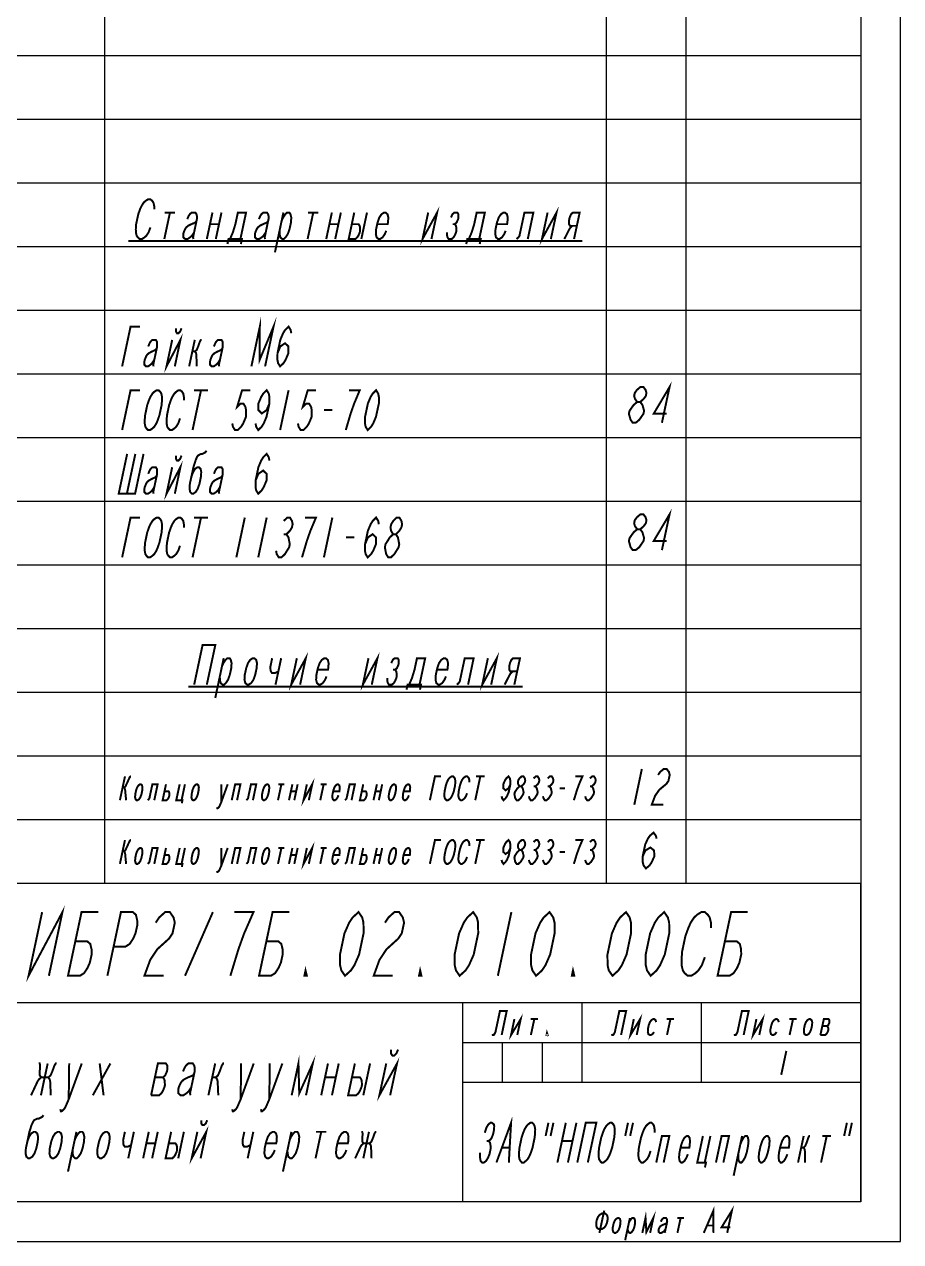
# Model space of a CAD drawing. Header units: millimetres. Extents: x 0 to 210, y 0 to 297.
# Drawn here: x 99.9 to 210, y 0 to 153 of the extents above; entities that cross this region are included whole.
import ezdxf

# ---------------------------------------------------------------- set-up
doc = ezdxf.new("R2010")
doc.units = ezdxf.units.MM
doc.header["$LTSCALE"] = 19.36
doc.layers.get('0').update_dxf_attribs({"linetype": 'CONTINUOUS'})

msp = doc.modelspace()

# ---------------------------------------------------------------- linework, layer by layer
at = {"color": 7, "linetype": 'CONTINUOUS'}
for p, q in [((210, 0), (210, 297)), ((110, 292), (110, 45)), ((173, 292), (173, 45)), ((183, 292), (183, 45)), ((205, 292), (205, 45)), ((205, 292), (205, 5)), ((110, 277), (110, 45)), ((173, 277), (173, 45)), ((183, 277), (183, 45)), ((205, 277), (205, 45)), ((205, 149), (20, 149)), ((205, 149), (20, 149)), ((205, 141), (20, 141)), ((110, 141), (20, 141)), ((205, 141), (128, 141)), ((205, 133), (20, 133)), ((205, 133), (20, 133)), ((205, 125), (20, 125)), ((205, 125), (20, 125)), ((205, 117), (20, 117)), ((205, 117), (20, 117)), ((205, 109), (20, 109)), ((205, 109), (20, 109)), ((205, 101), (20, 101)), ((205, 101), (20, 101)), ((205, 93), (20, 93)), ((205, 93), (20, 93)), ((205, 85), (20, 85)), ((205, 85), (20, 85)), ((205, 77), (20, 77)), ((205, 77), (20, 77)), ((205, 69), (20, 69)), ((205, 69), (20, 69)), ((205, 61), (20, 61)), ((205, 61), (20, 61)), ((205, 53), (20, 53)), ((205, 53), (20, 53)), ((205, 45), (20, 45)), ((205, 45), (20, 45)), ((205, 45), (20, 45)), ((205, 5), (205, 45)), ((205, 30), (20, 30)), ((155, 5), (155, 30)), ((170, 20), (170, 30)), ((185, 20), (185, 30)), ((205, 25), (155, 25)), ((160, 20), (160, 25)), ((165, 20), (165, 25)), ((205, 20), (155, 20)), ((205, 5), (20, 5)), ((0, 0), (210, 0))]:
    msp.add_line(p, q, dxfattribs=at)
at = {"color": 2, "linetype": 'CONTINUOUS', "const_width": 0.25}
for points in [[(116.23, 129.74), (116.23, 130.15), (116.13, 130.57), (115.99, 130.78), (115.75, 130.99), (115.47, 130.99), (115.14, 130.78), (114.91, 130.57), (114.64, 130.15), (114.45, 129.74), (114.23, 129.11), (113.96, 127.86), (113.92, 127.24), (113.93, 126.82), (114.03, 126.4), (114.17, 126.2), (114.41, 125.99), (114.69, 125.99), (115.01, 126.2), (115.24, 126.4), (115.52, 126.82), (115.75, 127.45)], [(150.65, 129.32), (149.94, 125.99), (151.77, 129.32), (151.06, 125.99)], [(165.65, 129.32), (164.94, 125.99), (166.77, 129.32), (166.06, 125.99)], [(118.21, 129.32), (117.5, 125.99)], [(117.55, 129.32), (118.86, 129.32)], [(120.38, 128.49), (120.56, 128.9), (120.7, 129.11), (120.93, 129.32), (121.4, 129.32), (121.54, 129.11), (121.59, 128.9), (121.59, 128.49), (121.11, 126.2), (121.16, 125.99)], [(123.55, 129.32), (122.84, 125.99)], [(124.68, 129.32), (123.97, 125.99)], [(125.75, 125.99), (125.93, 126.4), (126.11, 126.82), (126.43, 127.86), (126.74, 129.32), (127.77, 129.32), (127.06, 125.99)], [(129.38, 128.49), (129.56, 128.9), (129.7, 129.11), (129.93, 129.32), (130.4, 129.32), (130.54, 129.11), (130.59, 128.9), (130.59, 128.49), (130.11, 126.2), (130.16, 125.99)], [(132.46, 129.32), (131.4, 124.32)], [(132.24, 128.28), (132.42, 128.7), (132.7, 129.11), (132.93, 129.32), (133.21, 129.32), (133.35, 129.11), (133.45, 128.7), (133.41, 128.07), (133.23, 127.24), (133.01, 126.61), (132.73, 126.2), (132.5, 125.99), (132.31, 125.99), (132.08, 126.2), (131.98, 126.61), (131.97, 127.03)], [(136.21, 129.32), (135.5, 125.99)], [(135.55, 129.32), (136.86, 129.32)], [(138.55, 129.32), (137.84, 125.99)], [(139.68, 129.32), (138.97, 125.99)], [(141.36, 129.32), (140.66, 125.99), (141.5, 125.99), (141.73, 126.2), (141.87, 126.4), (142.05, 126.82), (142.1, 127.03), (142.09, 127.45), (142.04, 127.65), (141.9, 127.86), (141.05, 127.86)], [(142.96, 129.32), (142.25, 125.99)], [(145.38, 127.03), (145.2, 126.61), (144.92, 126.2), (144.59, 125.99), (144.41, 125.99), (144.17, 126.2), (144.07, 126.61), (144.11, 127.24), (144.29, 128.07), (144.51, 128.7), (144.79, 129.11), (145.11, 129.32), (145.3, 129.32), (145.54, 129.11), (145.64, 128.7), (145.6, 128.07), (145.55, 127.86), (144.24, 127.86)], [(153.51, 128.7), (153.7, 129.11), (153.93, 129.32), (154.3, 129.32), (154.45, 129.11), (154.45, 128.7), (154.41, 128.49), (154.22, 128.07), (153.99, 127.86), (153.71, 127.86)], [(155.75, 125.99), (155.93, 126.4), (156.11, 126.82), (156.43, 127.86), (156.74, 129.32), (157.77, 129.32), (157.06, 125.99)], [(160.38, 127.03), (160.2, 126.61), (159.92, 126.2), (159.59, 125.99), (159.41, 125.99), (159.17, 126.2), (159.07, 126.61), (159.11, 127.24), (159.29, 128.07), (159.51, 128.7), (159.79, 129.11), (160.11, 129.32), (160.3, 129.32), (160.54, 129.11), (160.64, 128.7), (160.6, 128.07), (160.55, 127.86), (159.24, 127.86)], [(161.75, 125.99), (161.98, 126.2), (162.12, 126.4), (162.16, 126.61), (162.74, 129.32), (163.86, 129.32), (163.16, 125.99)], [(168.97, 125.99), (169.68, 129.32), (168.83, 129.32), (168.6, 129.11), (168.42, 128.7), (168.33, 128.28), (168.34, 127.86), (168.48, 127.65), (169.32, 127.65)], [(121.55, 128.28), (121.41, 128.07), (120.9, 127.86), (120.48, 127.65), (120.25, 127.45), (120.11, 127.24), (119.93, 126.82), (119.88, 126.61), (119.89, 126.2), (120.12, 125.99), (120.41, 125.99), (120.73, 126.2), (120.96, 126.4), (121.24, 126.82)], [(123.24, 127.86), (124.37, 127.86)], [(130.55, 128.28), (130.41, 128.07), (129.9, 127.86), (129.48, 127.65), (129.25, 127.45), (129.11, 127.24), (128.93, 126.82), (128.88, 126.61), (128.89, 126.2), (129.12, 125.99), (129.41, 125.99), (129.73, 126.2), (129.96, 126.4), (130.24, 126.82)], [(138.24, 127.86), (139.37, 127.86)], [(153.02, 126.82), (153.03, 126.4), (153.08, 126.2), (153.22, 125.99), (153.59, 125.99), (153.83, 126.2), (153.96, 126.4), (154.15, 126.82), (154.19, 127.03), (154.18, 127.45), (154.14, 127.65), (153.99, 127.86)], [(167.75, 125.99), (168.39, 127.24), (168.53, 127.45), (168.76, 127.65)], [(113, 125.76), (170, 125.76)], [(125.43, 125.36), (125.56, 125.99), (127.25, 125.99), (127.12, 125.36)], [(155.43, 125.36), (155.56, 125.99), (157.25, 125.99), (157.12, 125.36)], [(128.44, 109.99), (129.5, 114.99), (129.48, 110.82), (131.22, 114.99), (130.16, 109.99)], [(112.2, 109.99), (113.26, 114.99), (114.46, 114.99)], [(118.97, 114.78), (118.97, 114.36), (119.1, 114.15), (119.27, 114.15), (119.49, 114.36), (119.66, 114.78)], [(131.72, 111.65), (132.07, 112.49), (132.67, 112.9), (133.1, 112.49), (133.09, 111.65), (132.74, 110.82), (132.48, 110.4), (132.05, 109.99), (131.79, 110.4), (131.71, 110.82), (131.72, 111.65), (132.07, 113.32), (132.42, 114.15), (132.68, 114.57), (133.11, 114.99), (133.37, 114.57), (133.45, 114.15)], [(115.48, 112.49), (115.65, 112.9), (115.78, 113.11), (116, 113.32), (116.43, 113.32), (116.56, 113.11), (116.6, 112.9), (116.6, 112.49), (116.11, 110.2), (116.15, 109.99)], [(118.49, 113.32), (117.78, 109.99), (119.52, 113.32), (118.82, 109.99)], [(121.33, 113.32), (120.62, 109.99)], [(121.02, 111.86), (121.19, 111.86), (121.36, 111.86), (121.58, 112.07), (121.75, 112.49), (121.97, 113.11), (122.1, 113.32), (122.19, 113.32)], [(123.73, 112.49), (123.9, 112.9), (124.03, 113.11), (124.25, 113.32), (124.68, 113.32), (124.81, 113.11), (124.85, 112.9), (124.85, 112.49), (124.36, 110.2), (124.4, 109.99)], [(116.55, 112.28), (116.42, 112.07), (115.95, 111.86), (115.56, 111.65), (115.34, 111.45), (115.21, 111.24), (115.04, 110.82), (115, 110.61), (114.99, 110.2), (115.21, 109.99), (115.46, 109.99), (115.77, 110.2), (115.98, 110.4), (116.24, 110.82)], [(121.36, 111.86), (121.49, 111.65), (121.53, 111.45), (121.57, 109.99)], [(124.8, 112.28), (124.67, 112.07), (124.2, 111.86), (123.81, 111.65), (123.59, 111.45), (123.46, 111.24), (123.29, 110.82), (123.25, 110.61), (123.24, 110.2), (123.46, 109.99), (123.71, 109.99), (124.02, 110.2), (124.23, 110.4), (124.49, 110.82)], [(112.2, 101.99), (113.26, 106.99), (114.46, 106.99)], [(115.35, 105.11), (115.09, 103.86), (115.04, 103.24), (115.04, 102.82), (115.12, 102.4), (115.25, 102.2), (115.46, 101.99), (115.72, 101.99), (116.02, 102.2), (116.24, 102.4), (116.5, 102.82), (116.68, 103.24), (116.89, 103.86), (117.16, 105.11), (117.21, 105.74), (117.21, 106.15), (117.13, 106.57), (117, 106.78), (116.78, 106.99), (116.53, 106.99), (116.22, 106.78), (116.01, 106.57), (115.75, 106.15), (115.57, 105.74), (115.35, 105.11)], [(119.96, 105.74), (119.96, 106.15), (119.88, 106.57), (119.75, 106.78), (119.53, 106.99), (119.28, 106.99), (118.97, 106.78), (118.76, 106.57), (118.5, 106.15), (118.32, 105.74), (118.1, 105.11), (117.84, 103.86), (117.79, 103.24), (117.79, 102.82), (117.87, 102.4), (118, 102.2), (118.21, 101.99), (118.47, 101.99), (118.77, 102.2), (118.99, 102.4), (119.25, 102.82), (119.47, 103.45)], [(122.11, 106.99), (121.05, 101.99)], [(121.25, 106.99), (122.97, 106.99)], [(128.3, 106.99), (127.27, 106.99), (126.65, 104.9), (127.09, 105.32), (127.43, 105.32), (127.69, 104.9), (127.77, 104.49), (127.76, 103.65), (127.41, 102.82), (127.15, 102.4), (126.72, 101.99), (126.38, 101.99), (126.12, 102.4), (126.04, 102.82)], [(130.7, 105.32), (130.35, 104.49), (129.74, 104.07), (129.32, 104.49), (129.32, 105.32), (129.67, 106.15), (129.93, 106.57), (130.36, 106.99), (130.62, 106.57), (130.7, 106.15), (130.7, 105.32), (130.34, 103.65), (129.99, 102.82), (129.73, 102.4), (129.3, 101.99), (129.04, 102.4), (128.96, 102.82)], [(133.11, 106.99), (132.05, 101.99)], [(136.55, 106.99), (135.52, 106.99), (134.9, 104.9), (135.34, 105.32), (135.68, 105.32), (135.94, 104.9), (136.02, 104.49), (136.01, 103.65), (135.66, 102.82), (135.4, 102.4), (134.97, 101.99), (134.63, 101.99), (134.37, 102.4), (134.29, 102.82)], [(140.3, 101.99), (140.91, 104.07), (141.35, 105.32), (141.7, 106.15), (142.05, 106.99), (140.68, 106.99)], [(143.05, 101.99), (142.79, 102.4), (142.71, 102.82), (142.72, 103.65), (143.07, 105.32), (143.42, 106.15), (143.68, 106.57), (144.11, 106.99), (144.37, 106.57), (144.45, 106.15), (144.45, 105.32), (144.09, 103.65), (143.74, 102.82), (143.48, 102.4), (143.05, 101.99)], [(176.91, 105.52), (176.63, 105.9), (176.52, 106.27), (176.6, 106.65), (176.87, 107.03), (177.31, 107.4), (177.68, 107.4), (177.96, 107.03), (178.07, 106.65), (177.99, 106.27), (177.72, 105.9), (177.28, 105.52)], [(180.01, 102.9), (180.97, 107.4), (178.97, 104.03), (180.62, 104.03)], [(176.35, 102.9), (176.07, 103.28), (175.97, 103.65), (175.86, 104.03), (175.94, 104.4), (176.2, 104.78), (176.47, 105.15), (176.91, 105.52), (177.28, 105.52), (177.56, 105.15), (177.67, 104.78), (177.77, 104.4), (177.69, 104.03), (177.43, 103.65), (177.17, 103.28), (176.72, 102.9), (176.35, 102.9)], [(137.57, 104.49), (138.6, 104.49)], [(120.89, 96.07), (121.11, 96.7), (121.37, 97.11), (121.67, 97.32), (121.84, 97.32), (122.06, 97.11), (122.14, 96.7), (122.09, 96.07), (121.92, 95.24), (121.7, 94.61), (121.44, 94.2), (121.14, 93.99), (120.96, 93.99), (120.75, 94.2), (120.67, 94.61), (120.71, 95.24), (120.89, 96.07), (121.16, 97.32), (121.42, 98.15), (121.59, 98.57), (121.72, 98.78), (122.11, 98.99), (122.28, 98.99), (122.67, 99.2), (122.8, 99.4)], [(112.83, 98.99), (111.77, 93.99), (113.83, 93.99), (114.89, 98.99)], [(113.86, 98.99), (112.8, 93.99)], [(118.49, 97.32), (117.78, 93.99), (119.52, 97.32), (118.82, 93.99)], [(118.97, 98.78), (118.97, 98.36), (119.1, 98.15), (119.27, 98.15), (119.49, 98.36), (119.66, 98.78)], [(128.97, 95.65), (129.32, 96.49), (129.92, 96.9), (130.35, 96.49), (130.34, 95.65), (129.99, 94.82), (129.73, 94.4), (129.3, 93.99), (129.04, 94.4), (128.96, 94.82), (128.97, 95.65), (129.32, 97.32), (129.67, 98.15), (129.93, 98.57), (130.36, 98.99), (130.62, 98.57), (130.7, 98.15)], [(116.55, 96.28), (116.42, 96.07), (115.95, 95.86), (115.56, 95.65), (115.34, 95.45), (115.21, 95.24), (115.04, 94.82), (115, 94.61), (114.99, 94.2), (115.21, 93.99), (115.46, 93.99), (115.77, 94.2), (115.98, 94.4), (116.24, 94.82)], [(115.48, 96.49), (115.65, 96.9), (115.78, 97.11), (116, 97.32), (116.43, 97.32), (116.56, 97.11), (116.6, 96.9), (116.6, 96.49), (116.11, 94.2), (116.15, 93.99)], [(124.8, 96.28), (124.67, 96.07), (124.2, 95.86), (123.81, 95.65), (123.59, 95.45), (123.46, 95.24), (123.29, 94.82), (123.25, 94.61), (123.24, 94.2), (123.46, 93.99), (123.71, 93.99), (124.02, 94.2), (124.23, 94.4), (124.49, 94.82)], [(123.73, 96.49), (123.9, 96.9), (124.03, 97.11), (124.25, 97.32), (124.68, 97.32), (124.81, 97.11), (124.85, 96.9), (124.85, 96.49), (124.36, 94.2), (124.4, 93.99)], [(180.01, 86.9), (180.97, 91.4), (178.97, 88.03), (180.62, 88.03)], [(112.2, 85.99), (113.26, 90.99), (114.46, 90.99)], [(115.35, 89.11), (115.09, 87.86), (115.04, 87.24), (115.04, 86.82), (115.12, 86.4), (115.25, 86.2), (115.46, 85.99), (115.72, 85.99), (116.02, 86.2), (116.24, 86.4), (116.5, 86.82), (116.68, 87.24), (116.89, 87.86), (117.16, 89.11), (117.21, 89.74), (117.21, 90.15), (117.13, 90.57), (117, 90.78), (116.78, 90.99), (116.53, 90.99), (116.22, 90.78), (116.01, 90.57), (115.75, 90.15), (115.57, 89.74), (115.35, 89.11)], [(119.96, 89.74), (119.96, 90.15), (119.88, 90.57), (119.75, 90.78), (119.53, 90.99), (119.28, 90.99), (118.97, 90.78), (118.76, 90.57), (118.5, 90.15), (118.32, 89.74), (118.1, 89.11), (117.84, 87.86), (117.79, 87.24), (117.79, 86.82), (117.87, 86.4), (118, 86.2), (118.21, 85.99), (118.47, 85.99), (118.77, 86.2), (118.99, 86.4), (119.25, 86.82), (119.47, 87.45)], [(122.11, 90.99), (121.05, 85.99)], [(121.25, 90.99), (122.97, 90.99)], [(127.61, 90.99), (126.55, 85.99)], [(130.36, 90.99), (129.3, 85.99)], [(132.51, 90.57), (132.94, 90.99), (133.28, 90.99), (133.54, 90.57), (133.62, 90.15), (133.53, 89.74), (133.27, 89.32), (132.84, 88.9), (133.1, 88.49), (133.18, 88.07), (133.26, 87.65), (133.18, 87.24), (132.91, 86.82), (132.65, 86.4), (132.22, 85.99), (131.88, 85.99), (131.62, 86.4), (131.54, 86.82)], [(134.8, 85.99), (135.41, 88.07), (135.85, 89.32), (136.2, 90.15), (136.55, 90.99), (135.18, 90.99)], [(138.61, 90.99), (137.55, 85.99)], [(142.72, 87.65), (143.07, 88.49), (143.67, 88.9), (144.1, 88.49), (144.09, 87.65), (143.74, 86.82), (143.48, 86.4), (143.05, 85.99), (142.79, 86.4), (142.71, 86.82), (142.72, 87.65), (143.07, 89.32), (143.42, 90.15), (143.68, 90.57), (144.11, 90.99), (144.37, 90.57), (144.45, 90.15)], [(146.25, 88.9), (145.99, 89.32), (145.91, 89.74), (146, 90.15), (146.26, 90.57), (146.69, 90.99), (147.03, 90.99), (147.29, 90.57), (147.37, 90.15), (147.28, 89.74), (147.02, 89.32), (146.59, 88.9)], [(176.91, 89.52), (176.63, 89.9), (176.52, 90.28), (176.6, 90.65), (176.87, 91.03), (177.31, 91.4), (177.68, 91.4), (177.96, 91.03), (178.07, 90.65), (177.99, 90.28), (177.72, 89.9), (177.28, 89.52)], [(132.5, 88.9), (132.84, 88.9)], [(145.63, 85.99), (145.37, 86.4), (145.29, 86.82), (145.21, 87.24), (145.29, 87.65), (145.56, 88.07), (145.82, 88.49), (146.25, 88.9), (146.59, 88.9), (146.85, 88.49), (146.93, 88.07), (147.01, 87.65), (146.93, 87.24), (146.66, 86.82), (146.4, 86.4), (145.97, 85.99), (145.63, 85.99)], [(176.35, 86.9), (176.07, 87.27), (175.97, 87.65), (175.86, 88.03), (175.94, 88.4), (176.2, 88.78), (176.47, 89.15), (176.91, 89.52), (177.28, 89.52), (177.56, 89.15), (177.67, 88.78), (177.77, 88.4), (177.69, 88.03), (177.43, 87.65), (177.17, 87.27), (176.72, 86.9), (176.35, 86.9)], [(140.32, 88.49), (141.35, 88.49)], [(121.25, 69.99), (122.31, 74.99), (123.91, 74.99), (122.84, 69.99)], [(124.96, 73.32), (123.9, 68.32)], [(124.74, 72.28), (124.92, 72.7), (125.2, 73.11), (125.43, 73.32), (125.71, 73.32), (125.85, 73.11), (125.95, 72.7), (125.91, 72.07), (125.73, 71.24), (125.51, 70.61), (125.23, 70.2), (125, 69.99), (124.81, 69.99), (124.58, 70.2), (124.48, 70.61), (124.47, 71.03)], [(127.79, 72.07), (128.01, 72.7), (128.29, 73.11), (128.61, 73.32), (128.8, 73.32), (129.04, 73.11), (129.14, 72.7), (129.1, 72.07), (128.92, 71.24), (128.7, 70.61), (128.42, 70.2), (128.09, 69.99), (127.91, 69.99), (127.67, 70.2), (127.57, 70.61), (127.61, 71.24), (127.79, 72.07)], [(131.05, 73.32), (130.83, 72.28), (130.84, 71.86), (130.89, 71.65), (131.03, 71.45), (131.4, 71.45), (131.82, 71.65)], [(132.18, 73.32), (131.47, 69.99)], [(134.15, 73.32), (133.44, 69.99), (135.27, 73.32), (134.56, 69.99)], [(137.88, 71.03), (137.7, 70.61), (137.42, 70.2), (137.09, 69.99), (136.91, 69.99), (136.67, 70.2), (136.57, 70.61), (136.61, 71.24), (136.79, 72.07), (137.01, 72.7), (137.29, 73.11), (137.61, 73.32), (137.8, 73.32), (138.04, 73.11), (138.14, 72.7), (138.1, 72.07), (138.05, 71.86), (136.74, 71.86)], [(143.15, 73.32), (142.44, 69.99), (144.27, 73.32), (143.56, 69.99)], [(146.01, 72.7), (146.2, 73.11), (146.43, 73.32), (146.8, 73.32), (146.95, 73.11), (146.95, 72.7), (146.91, 72.49), (146.72, 72.07), (146.49, 71.86), (146.21, 71.86)], [(148.25, 69.99), (148.43, 70.4), (148.61, 70.82), (148.93, 71.86), (149.24, 73.32), (150.27, 73.32), (149.56, 69.99)], [(152.88, 71.03), (152.7, 70.61), (152.42, 70.2), (152.09, 69.99), (151.91, 69.99), (151.67, 70.2), (151.57, 70.61), (151.61, 71.24), (151.79, 72.07), (152.01, 72.7), (152.29, 73.11), (152.61, 73.32), (152.8, 73.32), (153.04, 73.11), (153.14, 72.7), (153.1, 72.07), (153.05, 71.86), (151.74, 71.86)], [(154.25, 69.99), (154.48, 70.2), (154.62, 70.4), (154.66, 70.61), (155.24, 73.32), (156.36, 73.32), (155.66, 69.99)], [(158.15, 73.32), (157.44, 69.99), (159.27, 73.32), (158.56, 69.99)], [(161.47, 69.99), (162.18, 73.32), (161.33, 73.32), (161.1, 73.11), (160.92, 72.7), (160.83, 72.28), (160.84, 71.86), (160.98, 71.65), (161.82, 71.65)], [(145.52, 70.82), (145.53, 70.4), (145.58, 70.2), (145.72, 69.99), (146.09, 69.99), (146.33, 70.2), (146.46, 70.4), (146.65, 70.82), (146.69, 71.03), (146.68, 71.45), (146.64, 71.65), (146.49, 71.86)], [(160.25, 69.99), (160.89, 71.24), (161.03, 71.45), (161.26, 71.65)], [(120.5, 69.76), (162.5, 69.76)], [(147.93, 69.36), (148.06, 69.99), (149.75, 69.99), (149.62, 69.36)], [(112.56, 58.47), (111.92, 55.47)], [(112.27, 57.09), (112.49, 57.09), (112.63, 57.22), (113.03, 58.09), (113.14, 58.34), (113.28, 58.47), (113.33, 58.47)], [(135.41, 57.47), (134.99, 55.47), (136.08, 57.47), (135.65, 55.47)], [(150.86, 55.47), (151.5, 58.47), (152.27, 58.47)], [(152.87, 57.34), (152.71, 56.59), (152.68, 56.22), (152.68, 55.97), (152.74, 55.72), (152.83, 55.59), (152.96, 55.47), (153.13, 55.47), (153.32, 55.59), (153.46, 55.72), (153.62, 55.97), (153.73, 56.22), (153.87, 56.59), (154.03, 57.34), (154.05, 57.72), (154.05, 57.97), (153.99, 58.22), (153.91, 58.34), (153.77, 58.47), (153.6, 58.47), (153.41, 58.34), (153.27, 58.22), (153.11, 57.97), (153, 57.72), (152.87, 57.34)], [(155.82, 57.72), (155.82, 57.97), (155.76, 58.22), (155.68, 58.34), (155.54, 58.47), (155.37, 58.47), (155.18, 58.34), (155.04, 58.22), (154.88, 57.97), (154.77, 57.72), (154.64, 57.34), (154.48, 56.59), (154.45, 56.22), (154.45, 55.97), (154.51, 55.72), (154.6, 55.59), (154.73, 55.47), (154.9, 55.47), (155.09, 55.59), (155.23, 55.72), (155.39, 55.97), (155.53, 56.34)], [(157.2, 58.47), (156.56, 55.47)], [(156.64, 58.47), (157.75, 58.47)], [(160.97, 57.47), (160.75, 56.97), (160.37, 56.72), (160.09, 56.97), (160.08, 57.47), (160.3, 57.97), (160.46, 58.22), (160.74, 58.47), (160.91, 58.22), (160.96, 57.97), (160.97, 57.47), (160.76, 56.47), (160.54, 55.97), (160.37, 55.72), (160.1, 55.47), (159.93, 55.72), (159.87, 55.97)], [(162.13, 57.22), (161.96, 57.47), (161.91, 57.72), (161.96, 57.97), (162.12, 58.22), (162.4, 58.47), (162.62, 58.47), (162.79, 58.22), (162.84, 57.97), (162.79, 57.72), (162.63, 57.47), (162.35, 57.22)], [(163.89, 58.22), (164.17, 58.47), (164.39, 58.47), (164.56, 58.22), (164.61, 57.97), (164.56, 57.72), (164.4, 57.47), (164.12, 57.22), (164.29, 56.97), (164.35, 56.72), (164.41, 56.47), (164.35, 56.22), (164.19, 55.97), (164.03, 55.72), (163.75, 55.47), (163.53, 55.47), (163.36, 55.72), (163.3, 55.97)], [(165.66, 58.22), (165.94, 58.47), (166.16, 58.47), (166.33, 58.22), (166.38, 57.97), (166.33, 57.72), (166.17, 57.47), (165.89, 57.22), (166.06, 56.97), (166.12, 56.72), (166.18, 56.47), (166.12, 56.22), (165.96, 55.97), (165.8, 55.72), (165.52, 55.47), (165.3, 55.47), (165.13, 55.72), (165.07, 55.97)], [(168.95, 55.47), (169.33, 56.72), (169.6, 57.47), (169.81, 57.97), (170.03, 58.47), (169.15, 58.47)], [(170.97, 58.22), (171.25, 58.47), (171.47, 58.47), (171.64, 58.22), (171.69, 57.97), (171.64, 57.72), (171.48, 57.47), (171.2, 57.22), (171.37, 56.97), (171.43, 56.72), (171.49, 56.47), (171.43, 56.22), (171.27, 55.97), (171.11, 55.72), (170.83, 55.47), (170.61, 55.47), (170.44, 55.72), (170.38, 55.97)], [(177.49, 59.4), (176.54, 54.9)], [(179.53, 58.65), (179.79, 59.03), (180.24, 59.4), (180.6, 59.4), (180.89, 59.03), (180.99, 58.65), (180.83, 57.9), (180.57, 57.52), (180.12, 57.15), (179.68, 56.78), (179.15, 56.02), (178.73, 54.9), (180.19, 54.9)], [(112.49, 57.09), (112.52, 56.97), (112.58, 56.72), (112.7, 55.47)], [(113.96, 56.72), (114.09, 57.09), (114.26, 57.34), (114.45, 57.47), (114.56, 57.47), (114.7, 57.34), (114.76, 57.09), (114.73, 56.72), (114.63, 56.22), (114.49, 55.84), (114.33, 55.59), (114.14, 55.47), (114.02, 55.47), (113.89, 55.59), (113.83, 55.84), (113.85, 56.22), (113.96, 56.72)], [(115.41, 55.47), (115.54, 55.59), (115.63, 55.72), (115.65, 55.84), (116, 57.47), (116.66, 57.47), (116.24, 55.47)], [(117.71, 57.47), (117.29, 55.47), (117.79, 55.47), (117.92, 55.59), (118.01, 55.72), (118.11, 55.97), (118.14, 56.09), (118.14, 56.34), (118.11, 56.47), (118.03, 56.59), (117.53, 56.59)], [(119.43, 57.47), (119, 55.47), (119.78, 55.47), (119.7, 55.09)], [(119.67, 55.47), (120.09, 57.47)], [(121.04, 56.72), (121.17, 57.09), (121.34, 57.34), (121.53, 57.47), (121.64, 57.47), (121.78, 57.34), (121.84, 57.09), (121.81, 56.72), (121.71, 56.22), (121.57, 55.84), (121.41, 55.59), (121.22, 55.47), (121.1, 55.47), (120.97, 55.59), (120.91, 55.84), (120.93, 56.22), (121.04, 56.72)], [(124.13, 54.59), (124.16, 54.47), (124.21, 54.47), (124.35, 54.59), (124.43, 54.72), (124.65, 55.22), (125.46, 57.47)], [(124.68, 57.47), (124.65, 55.22)], [(125.97, 55.47), (126.4, 57.47), (127.06, 57.47), (126.64, 55.47)], [(127.8, 55.47), (127.93, 55.59), (128.02, 55.72), (128.04, 55.84), (128.39, 57.47), (129.05, 57.47), (128.63, 55.47)], [(129.89, 56.72), (130.02, 57.09), (130.19, 57.34), (130.38, 57.47), (130.49, 57.47), (130.63, 57.34), (130.69, 57.09), (130.66, 56.72), (130.56, 56.22), (130.42, 55.84), (130.26, 55.59), (130.07, 55.47), (129.95, 55.47), (129.82, 55.59), (129.76, 55.84), (129.78, 56.22), (129.89, 56.72)], [(132.21, 57.47), (131.78, 55.47)], [(131.82, 57.47), (132.59, 57.47)], [(133.59, 57.47), (133.16, 55.47)], [(133.4, 56.59), (134.07, 56.59)], [(134.25, 57.47), (133.83, 55.47)], [(137.52, 57.47), (137.09, 55.47)], [(137.13, 57.47), (137.9, 57.47)], [(139.38, 56.09), (139.27, 55.84), (139.11, 55.59), (138.92, 55.47), (138.8, 55.47), (138.67, 55.59), (138.61, 55.84), (138.63, 56.22), (138.74, 56.72), (138.87, 57.09), (139.04, 57.34), (139.23, 57.47), (139.34, 57.47), (139.48, 57.34), (139.54, 57.09), (139.51, 56.72), (139.49, 56.59), (138.71, 56.59)], [(140.19, 55.47), (140.32, 55.59), (140.41, 55.72), (140.43, 55.84), (140.78, 57.47), (141.44, 57.47), (141.02, 55.47)], [(142.49, 57.47), (142.07, 55.47), (142.57, 55.47), (142.7, 55.59), (142.79, 55.72), (142.89, 55.97), (142.92, 56.09), (142.92, 56.34), (142.89, 56.47), (142.81, 56.59), (142.31, 56.59)], [(144.21, 57.47), (143.78, 55.47)], [(144.02, 56.59), (144.69, 56.59)], [(144.87, 57.47), (144.45, 55.47)], [(145.82, 56.72), (145.95, 57.09), (146.12, 57.34), (146.31, 57.47), (146.42, 57.47), (146.56, 57.34), (146.62, 57.09), (146.59, 56.72), (146.49, 56.22), (146.35, 55.84), (146.19, 55.59), (146, 55.47), (145.88, 55.47), (145.75, 55.59), (145.69, 55.84), (145.71, 56.22), (145.82, 56.72)], [(148.23, 56.09), (148.12, 55.84), (147.96, 55.59), (147.77, 55.47), (147.65, 55.47), (147.52, 55.59), (147.46, 55.84), (147.48, 56.22), (147.59, 56.72), (147.72, 57.09), (147.89, 57.34), (148.08, 57.47), (148.19, 57.47), (148.33, 57.34), (148.39, 57.09), (148.36, 56.72), (148.34, 56.59), (147.56, 56.59)], [(161.76, 55.47), (161.59, 55.72), (161.53, 55.97), (161.48, 56.22), (161.53, 56.47), (161.69, 56.72), (161.86, 56.97), (162.13, 57.22), (162.35, 57.22), (162.52, 56.97), (162.58, 56.72), (162.64, 56.47), (162.58, 56.22), (162.42, 55.97), (162.26, 55.72), (161.98, 55.47), (161.76, 55.47)], [(163.9, 57.22), (164.12, 57.22)], [(165.67, 57.22), (165.89, 57.22)], [(167.17, 56.97), (167.83, 56.97)], [(170.98, 57.22), (171.2, 57.22)], [(112.56, 50.47), (111.92, 47.47)], [(112.27, 49.09), (112.49, 49.09), (112.63, 49.22), (113.03, 50.09), (113.14, 50.34), (113.28, 50.47), (113.33, 50.47)], [(150.86, 47.47), (151.5, 50.47), (152.27, 50.47)], [(152.87, 49.34), (152.71, 48.59), (152.68, 48.22), (152.68, 47.97), (152.74, 47.72), (152.83, 47.59), (152.96, 47.47), (153.13, 47.47), (153.32, 47.59), (153.46, 47.72), (153.62, 47.97), (153.73, 48.22), (153.87, 48.59), (154.03, 49.34), (154.05, 49.72), (154.05, 49.97), (153.99, 50.22), (153.91, 50.34), (153.77, 50.47), (153.6, 50.47), (153.41, 50.34), (153.27, 50.22), (153.11, 49.97), (153, 49.72), (152.87, 49.34)], [(155.82, 49.72), (155.82, 49.97), (155.76, 50.22), (155.68, 50.34), (155.54, 50.47), (155.37, 50.47), (155.18, 50.34), (155.04, 50.22), (154.88, 49.97), (154.77, 49.72), (154.64, 49.34), (154.48, 48.59), (154.45, 48.22), (154.45, 47.97), (154.51, 47.72), (154.6, 47.59), (154.73, 47.47), (154.9, 47.47), (155.09, 47.59), (155.23, 47.72), (155.39, 47.97), (155.53, 48.34)], [(157.2, 50.47), (156.56, 47.47)], [(156.64, 50.47), (157.75, 50.47)], [(160.97, 49.47), (160.75, 48.97), (160.37, 48.72), (160.09, 48.97), (160.08, 49.47), (160.3, 49.97), (160.46, 50.22), (160.74, 50.47), (160.91, 50.22), (160.96, 49.97), (160.97, 49.47), (160.76, 48.47), (160.54, 47.97), (160.37, 47.72), (160.1, 47.47), (159.93, 47.72), (159.87, 47.97)], [(162.13, 49.22), (161.96, 49.47), (161.91, 49.72), (161.96, 49.97), (162.12, 50.22), (162.4, 50.47), (162.62, 50.47), (162.79, 50.22), (162.84, 49.97), (162.79, 49.72), (162.63, 49.47), (162.35, 49.22)], [(163.89, 50.22), (164.17, 50.47), (164.39, 50.47), (164.56, 50.22), (164.61, 49.97), (164.56, 49.72), (164.4, 49.47), (164.12, 49.22), (164.29, 48.97), (164.35, 48.72), (164.41, 48.47), (164.35, 48.22), (164.19, 47.97), (164.03, 47.72), (163.75, 47.47), (163.53, 47.47), (163.36, 47.72), (163.3, 47.97)], [(165.66, 50.22), (165.94, 50.47), (166.16, 50.47), (166.33, 50.22), (166.38, 49.97), (166.33, 49.72), (166.17, 49.47), (165.89, 49.22), (166.06, 48.97), (166.12, 48.72), (166.18, 48.47), (166.12, 48.22), (165.96, 47.97), (165.8, 47.72), (165.52, 47.47), (165.3, 47.47), (165.13, 47.72), (165.07, 47.97)], [(168.95, 47.47), (169.33, 48.72), (169.6, 49.47), (169.81, 49.97), (170.03, 50.47), (169.15, 50.47)], [(170.97, 50.22), (171.25, 50.47), (171.47, 50.47), (171.64, 50.22), (171.69, 49.97), (171.64, 49.72), (171.48, 49.47), (171.2, 49.22), (171.37, 48.97), (171.43, 48.72), (171.49, 48.47), (171.43, 48.22), (171.27, 47.97), (171.11, 47.72), (170.83, 47.47), (170.61, 47.47), (170.44, 47.72), (170.38, 47.97)], [(177.59, 48.4), (177.93, 49.15), (178.56, 49.53), (179.03, 49.15), (179.05, 48.4), (178.71, 47.65), (178.45, 47.27), (178, 46.9), (177.71, 47.27), (177.61, 47.65), (177.59, 48.4), (177.91, 49.9), (178.25, 50.65), (178.51, 51.02), (178.96, 51.4), (179.24, 51.02), (179.35, 50.65)], [(112.49, 49.09), (112.52, 48.97), (112.58, 48.72), (112.7, 47.47)], [(113.96, 48.72), (114.09, 49.09), (114.26, 49.34), (114.45, 49.47), (114.56, 49.47), (114.7, 49.34), (114.76, 49.09), (114.73, 48.72), (114.63, 48.22), (114.49, 47.84), (114.33, 47.59), (114.14, 47.47), (114.02, 47.47), (113.89, 47.59), (113.83, 47.84), (113.85, 48.22), (113.96, 48.72)], [(115.41, 47.47), (115.54, 47.59), (115.63, 47.72), (115.65, 47.84), (116, 49.47), (116.66, 49.47), (116.24, 47.47)], [(117.71, 49.47), (117.29, 47.47), (117.79, 47.47), (117.92, 47.59), (118.01, 47.72), (118.11, 47.97), (118.14, 48.09), (118.14, 48.34), (118.11, 48.47), (118.03, 48.59), (117.53, 48.59)], [(119.43, 49.47), (119, 47.47), (119.78, 47.47), (119.7, 47.09)], [(119.67, 47.47), (120.09, 49.47)], [(121.04, 48.72), (121.17, 49.09), (121.34, 49.34), (121.53, 49.47), (121.64, 49.47), (121.78, 49.34), (121.84, 49.09), (121.81, 48.72), (121.71, 48.22), (121.57, 47.84), (121.41, 47.59), (121.22, 47.47), (121.1, 47.47), (120.97, 47.59), (120.91, 47.84), (120.93, 48.22), (121.04, 48.72)], [(124.13, 46.59), (124.16, 46.47), (124.21, 46.47), (124.35, 46.59), (124.43, 46.72), (124.65, 47.22), (125.46, 49.47)], [(124.68, 49.47), (124.65, 47.22)], [(125.97, 47.47), (126.4, 49.47), (127.06, 49.47), (126.64, 47.47)], [(127.8, 47.47), (127.93, 47.59), (128.02, 47.72), (128.04, 47.84), (128.39, 49.47), (129.05, 49.47), (128.63, 47.47)], [(129.89, 48.72), (130.02, 49.09), (130.19, 49.34), (130.38, 49.47), (130.49, 49.47), (130.63, 49.34), (130.69, 49.09), (130.66, 48.72), (130.56, 48.22), (130.42, 47.84), (130.26, 47.59), (130.07, 47.47), (129.95, 47.47), (129.82, 47.59), (129.76, 47.84), (129.78, 48.22), (129.89, 48.72)], [(132.21, 49.47), (131.78, 47.47)], [(131.82, 49.47), (132.59, 49.47)], [(133.59, 49.47), (133.16, 47.47)], [(134.25, 49.47), (133.83, 47.47)], [(135.41, 49.47), (134.99, 47.47), (136.08, 49.47), (135.65, 47.47)], [(137.52, 49.47), (137.09, 47.47)], [(137.13, 49.47), (137.9, 49.47)], [(139.38, 48.09), (139.27, 47.84), (139.11, 47.59), (138.92, 47.47), (138.8, 47.47), (138.67, 47.59), (138.61, 47.84), (138.63, 48.22), (138.74, 48.72), (138.87, 49.09), (139.04, 49.34), (139.23, 49.47), (139.34, 49.47), (139.48, 49.34), (139.54, 49.09), (139.51, 48.72), (139.49, 48.59), (138.71, 48.59)], [(140.19, 47.47), (140.32, 47.59), (140.41, 47.72), (140.43, 47.84), (140.78, 49.47), (141.44, 49.47), (141.02, 47.47)], [(142.49, 49.47), (142.07, 47.47), (142.57, 47.47), (142.7, 47.59), (142.79, 47.72), (142.89, 47.97), (142.92, 48.09), (142.92, 48.34), (142.89, 48.47), (142.81, 48.59), (142.31, 48.59)], [(144.21, 49.47), (143.78, 47.47)], [(144.87, 49.47), (144.45, 47.47)], [(145.82, 48.72), (145.95, 49.09), (146.12, 49.34), (146.31, 49.47), (146.42, 49.47), (146.56, 49.34), (146.62, 49.09), (146.59, 48.72), (146.49, 48.22), (146.35, 47.84), (146.19, 47.59), (146, 47.47), (145.88, 47.47), (145.75, 47.59), (145.69, 47.84), (145.71, 48.22), (145.82, 48.72)], [(148.23, 48.09), (148.12, 47.84), (147.96, 47.59), (147.77, 47.47), (147.65, 47.47), (147.52, 47.59), (147.46, 47.84), (147.48, 48.22), (147.59, 48.72), (147.72, 49.09), (147.89, 49.34), (148.08, 49.47), (148.19, 49.47), (148.33, 49.34), (148.39, 49.09), (148.36, 48.72), (148.34, 48.59), (147.56, 48.59)], [(161.76, 47.47), (161.59, 47.72), (161.53, 47.97), (161.48, 48.22), (161.53, 48.47), (161.69, 48.72), (161.86, 48.97), (162.13, 49.22), (162.35, 49.22), (162.52, 48.97), (162.58, 48.72), (162.64, 48.47), (162.58, 48.22), (162.42, 47.97), (162.26, 47.72), (161.98, 47.47), (161.76, 47.47)], [(163.9, 49.22), (164.12, 49.22)], [(165.67, 49.22), (165.89, 49.22)], [(167.17, 48.97), (167.83, 48.97)], [(170.98, 49.22), (171.2, 49.22)], [(133.4, 48.59), (134.07, 48.59)], [(144.02, 48.59), (144.69, 48.59)], [(102.15, 41.41), (100.45, 33.41), (104.7, 41.41), (103, 33.41)], [(106.32, 37.74), (107.82, 37.74), (108.2, 37.41), (108.36, 36.74), (108.37, 36.08), (108.15, 35.08), (107.86, 34.41), (107.42, 33.74), (106.9, 33.41), (105.4, 33.41), (107.1, 41.41), (109.2, 41.41)], [(111.13, 37.08), (112.63, 37.08), (113.15, 37.41), (113.59, 38.08), (113.88, 38.74), (114.1, 39.74), (114.09, 40.41), (113.93, 41.08), (113.55, 41.41), (112.05, 41.41), (110.35, 33.41)], [(116.42, 40.08), (116.86, 40.74), (117.6, 41.41), (118.2, 41.41), (118.66, 40.74), (118.82, 40.08), (118.53, 38.74), (118.09, 38.08), (117.35, 37.41), (116.61, 36.74), (115.73, 35.41), (115, 33.41), (117.4, 33.41)], [(120.1, 33.41), (123.6, 41.41)], [(125.8, 33.41), (126.81, 36.74), (127.53, 38.74), (128.12, 40.08), (128.7, 41.41), (126.3, 41.41)], [(130.32, 37.74), (131.82, 37.74), (132.2, 37.41), (132.36, 36.74), (132.37, 36.08), (132.15, 35.08), (131.86, 34.41), (131.42, 33.74), (130.9, 33.41), (129.4, 33.41), (131.1, 41.41), (133.2, 41.41)], [(140.2, 33.41), (139.74, 34.08), (139.58, 34.74), (139.57, 36.08), (140.13, 38.74), (140.72, 40.08), (141.16, 40.74), (141.9, 41.41), (142.36, 40.74), (142.52, 40.08), (142.53, 38.74), (141.97, 36.08), (141.38, 34.74), (140.94, 34.08), (140.2, 33.41)], [(145.22, 40.08), (145.66, 40.74), (146.4, 41.41), (147, 41.41), (147.46, 40.74), (147.62, 40.08), (147.33, 38.74), (146.89, 38.08), (146.15, 37.41), (145.41, 36.74), (144.53, 35.41), (143.8, 33.41), (146.2, 33.41)], [(154.6, 33.41), (154.14, 34.08), (153.98, 34.74), (153.97, 36.08), (154.53, 38.74), (155.12, 40.08), (155.56, 40.74), (156.3, 41.41), (156.76, 40.74), (156.92, 40.08), (156.93, 38.74), (156.37, 36.08), (155.78, 34.74), (155.34, 34.08), (154.6, 33.41)], [(161.1, 41.41), (159.4, 33.41)], [(164.2, 33.41), (163.74, 34.08), (163.58, 34.74), (163.57, 36.08), (164.13, 38.74), (164.72, 40.08), (165.16, 40.74), (165.9, 41.41), (166.36, 40.74), (166.52, 40.08), (166.53, 38.74), (165.97, 36.08), (165.38, 34.74), (164.94, 34.08), (164.2, 33.41)], [(173.8, 33.41), (173.34, 34.08), (173.18, 34.74), (173.17, 36.08), (173.73, 38.74), (174.32, 40.08), (174.76, 40.74), (175.5, 41.41), (175.96, 40.74), (176.12, 40.08), (176.13, 38.74), (175.57, 36.08), (174.98, 34.74), (174.54, 34.08), (173.8, 33.41)], [(178.6, 33.41), (178.14, 34.08), (177.98, 34.74), (177.97, 36.08), (178.53, 38.74), (179.12, 40.08), (179.56, 40.74), (180.3, 41.41), (180.76, 40.74), (180.92, 40.08), (180.93, 38.74), (180.37, 36.08), (179.78, 34.74), (179.34, 34.08), (178.6, 33.41)], [(186.18, 39.41), (186.17, 40.08), (186.01, 40.74), (185.78, 41.08), (185.4, 41.41), (184.95, 41.41), (184.43, 41.08), (184.06, 40.74), (183.62, 40.08), (183.33, 39.41), (182.96, 38.41), (182.54, 36.41), (182.48, 35.41), (182.48, 34.74), (182.64, 34.08), (182.87, 33.74), (183.25, 33.41), (183.7, 33.41), (184.22, 33.74), (184.59, 34.08), (185.03, 34.74), (185.4, 35.74)], [(187.92, 37.74), (189.42, 37.74), (189.8, 37.41), (189.96, 36.74), (189.97, 36.08), (189.75, 35.08), (189.46, 34.41), (189.02, 33.74), (188.5, 33.41), (187, 33.41), (188.7, 41.41), (190.8, 41.41)], [(135.4, 33.41), (135.1, 33.41), (135.24, 34.08), (135.4, 33.41)], [(149.8, 33.41), (149.5, 33.41), (149.64, 34.08), (149.8, 33.41)], [(169, 33.41), (168.7, 33.41), (168.84, 34.08), (169, 33.41)], [(158.72, 26.09), (158.76, 25.97), (158.89, 25.97), (158.98, 26.09), (159.1, 26.34), (159.66, 28.97), (160.51, 28.97), (159.88, 25.97)], [(173.72, 26.09), (173.76, 25.97), (173.89, 25.97), (173.98, 26.09), (174.1, 26.34), (174.66, 28.97), (175.51, 28.97), (174.88, 25.97)], [(189.12, 26.09), (189.16, 25.97), (189.29, 25.97), (189.38, 26.09), (189.5, 26.34), (190.06, 28.97), (190.91, 28.97), (190.28, 25.97)], [(161.48, 27.97), (161.06, 25.97), (162.27, 27.97), (161.84, 25.97)], [(163.52, 27.97), (164.43, 27.97)], [(163.98, 27.97), (163.55, 25.97)], [(176.48, 27.97), (176.06, 25.97), (177.27, 27.97), (176.84, 25.97)], [(179.29, 27.59), (179.21, 27.84), (179.04, 27.97), (178.91, 27.97), (178.69, 27.84), (178.5, 27.59), (178.36, 27.22), (178.25, 26.72), (178.24, 26.34), (178.31, 26.09), (178.48, 25.97), (178.62, 25.97), (178.84, 26.09), (179.02, 26.34)], [(180.62, 27.97), (181.53, 27.97)], [(181.08, 27.97), (180.65, 25.97)], [(191.88, 27.97), (191.46, 25.97), (192.67, 27.97), (192.24, 25.97)], [(194.69, 27.59), (194.61, 27.84), (194.44, 27.97), (194.31, 27.97), (194.09, 27.84), (193.9, 27.59), (193.76, 27.22), (193.65, 26.72), (193.64, 26.34), (193.71, 26.09), (193.88, 25.97), (194.02, 25.97), (194.24, 26.09), (194.42, 26.34)], [(196.02, 27.97), (196.93, 27.97)], [(196.48, 27.97), (196.05, 25.97)], [(197.96, 27.22), (198.1, 27.59), (198.29, 27.84), (198.51, 27.97), (198.64, 27.97), (198.81, 27.84), (198.89, 27.59), (198.88, 27.22), (198.77, 26.72), (198.62, 26.34), (198.44, 26.09), (198.22, 25.97), (198.08, 25.97), (197.91, 26.09), (197.84, 26.34), (197.85, 26.72), (197.96, 27.22)], [(199.92, 25.97), (200.35, 27.97), (200.94, 27.97), (201.04, 27.84), (201.05, 27.59), (201.03, 27.47), (200.91, 27.22), (200.75, 27.09), (200.16, 27.09)], [(165.65, 25.97), (165.52, 25.97), (165.57, 26.22), (165.65, 25.97)], [(199.92, 25.97), (200.51, 25.97), (200.67, 26.09), (200.76, 26.22), (200.88, 26.47), (200.91, 26.59), (200.9, 26.84), (200.86, 26.97), (200.75, 27.09)], [(133.5, 18.39), (134.35, 22.39), (134.45, 18.64), (136.15, 22.39), (135.3, 18.39)], [(145.38, 22.39), (144.52, 18.39), (146.73, 22.39), (145.87, 18.39)], [(145.97, 24.14), (145.98, 23.64), (146.15, 23.39), (146.38, 23.39), (146.65, 23.64), (146.87, 24.14)], [(195.64, 23.97), (195, 20.97)], [(101.73, 22.39), (101.84, 22.39), (101.9, 22.14), (101.85, 21.39), (101.86, 20.89), (102.03, 20.64), (102.93, 20.64), (103.21, 20.89), (103.43, 21.39), (103.7, 22.14), (103.86, 22.39), (103.98, 22.39)], [(102.85, 22.39), (102.37, 20.14), (102, 18.39)], [(104.44, 16.64), (104.5, 16.39), (104.61, 16.39), (104.89, 16.64), (105.06, 16.89), (105.49, 17.89), (107.13, 22.39)], [(105.55, 22.39), (105.49, 17.89)], [(108.52, 18.39), (110.73, 22.39)], [(109.38, 22.39), (109.87, 18.39)], [(115.84, 18.39), (116.69, 22.39), (117.7, 22.39), (117.87, 22.14), (117.88, 21.64), (117.83, 21.39), (117.61, 20.89), (117.33, 20.64), (116.32, 20.64)], [(119.85, 21.39), (120.07, 21.89), (120.23, 22.14), (120.51, 22.39), (121.08, 22.39), (121.25, 22.14), (121.31, 21.89), (121.31, 21.39), (120.73, 18.64), (120.79, 18.39)], [(123.89, 22.39), (123.04, 18.39)], [(123.52, 20.64), (123.74, 20.64), (123.97, 20.64), (124.24, 20.89), (124.46, 21.39), (124.73, 22.14), (124.9, 22.39), (125.01, 22.39)], [(126.04, 16.64), (126.1, 16.39), (126.21, 16.39), (126.49, 16.64), (126.66, 16.89), (127.09, 17.89), (128.73, 22.39)], [(127.15, 22.39), (127.09, 17.89)], [(129.64, 16.64), (129.7, 16.39), (129.81, 16.39), (130.09, 16.64), (130.26, 16.89), (130.69, 17.89), (132.33, 22.39)], [(130.75, 22.39), (130.69, 17.89)], [(138.06, 22.39), (137.21, 18.39)], [(139.41, 22.39), (138.56, 18.39)], [(141.44, 22.39), (140.59, 18.39), (141.6, 18.39), (141.88, 18.64), (142.04, 18.89), (142.26, 19.39), (142.32, 19.64), (142.31, 20.14), (142.25, 20.39), (142.08, 20.64), (141.07, 20.64)], [(143.35, 22.39), (142.5, 18.39)], [(100.76, 18.39), (101.58, 20.14), (101.75, 20.39), (102.03, 20.64)], [(102.93, 20.64), (103.1, 20.39), (103.16, 20.14), (103.24, 18.39)], [(115.84, 18.39), (116.85, 18.39), (117.13, 18.64), (117.29, 18.89), (117.51, 19.39), (117.57, 19.64), (117.56, 20.14), (117.5, 20.39), (117.33, 20.64)], [(121.26, 21.14), (121.09, 20.89), (120.48, 20.64), (119.98, 20.39), (119.7, 20.14), (119.53, 19.89), (119.31, 19.39), (119.26, 19.14), (119.27, 18.64), (119.55, 18.39), (119.89, 18.39), (120.28, 18.64), (120.56, 18.89), (120.89, 19.39)], [(123.97, 20.64), (124.14, 20.39), (124.2, 20.14), (124.28, 18.39)], [(137.69, 20.64), (139.04, 20.64)], [(100.29, 12.55), (100.51, 13.18), (100.79, 13.6), (101.11, 13.8), (101.3, 13.8), (101.54, 13.6), (101.64, 13.18), (101.6, 12.55), (101.42, 11.72), (101.2, 11.1), (100.92, 10.68), (100.59, 10.47), (100.41, 10.47), (100.17, 10.68), (100.07, 11.1), (100.11, 11.72), (100.29, 12.55), (100.55, 13.8), (100.82, 14.64), (101.01, 15.05), (101.14, 15.26), (101.56, 15.47), (101.75, 15.47), (102.17, 15.68), (102.31, 15.89)], [(122.14, 15.26), (122.15, 14.85), (122.29, 14.64), (122.48, 14.64), (122.71, 14.85), (122.89, 15.26)], [(159.22, 9.94), (161.06, 14.94), (160.78, 9.94)], [(103.29, 12.55), (103.51, 13.18), (103.79, 13.6), (104.11, 13.8), (104.3, 13.8), (104.54, 13.6), (104.64, 13.18), (104.6, 12.55), (104.42, 11.72), (104.2, 11.1), (103.92, 10.68), (103.59, 10.47), (103.41, 10.47), (103.17, 10.68), (103.07, 11.1), (103.11, 11.72), (103.29, 12.55)], [(106.46, 13.8), (105.4, 8.8)], [(106.24, 12.76), (106.42, 13.18), (106.7, 13.6), (106.93, 13.8), (107.21, 13.8), (107.35, 13.6), (107.45, 13.18), (107.41, 12.55), (107.23, 11.72), (107.01, 11.1), (106.73, 10.68), (106.5, 10.47), (106.31, 10.47), (106.08, 10.68), (105.98, 11.1), (105.97, 11.51)], [(109.29, 12.55), (109.51, 13.18), (109.79, 13.6), (110.11, 13.8), (110.3, 13.8), (110.54, 13.6), (110.64, 13.18), (110.6, 12.55), (110.42, 11.72), (110.2, 11.1), (109.92, 10.68), (109.59, 10.47), (109.41, 10.47), (109.17, 10.68), (109.07, 11.1), (109.11, 11.72), (109.29, 12.55)], [(112.55, 13.8), (112.33, 12.76), (112.34, 12.35), (112.39, 12.14), (112.53, 11.93), (112.9, 11.93), (113.32, 12.14)], [(113.68, 13.8), (112.97, 10.47)], [(115.55, 13.8), (114.84, 10.47)], [(116.68, 13.8), (115.97, 10.47)], [(118.36, 13.8), (117.66, 10.47), (118.5, 10.47), (118.73, 10.68), (118.87, 10.89), (119.05, 11.3), (119.1, 11.51), (119.09, 11.93), (119.04, 12.14), (118.9, 12.35), (118.05, 12.35)], [(119.96, 13.8), (119.25, 10.47)], [(121.65, 13.8), (120.94, 10.47), (122.77, 13.8), (122.06, 10.47)], [(127.55, 13.8), (127.33, 12.76), (127.34, 12.35), (127.39, 12.14), (127.53, 11.93), (127.9, 11.93), (128.32, 12.14)], [(128.68, 13.8), (127.97, 10.47)], [(131.38, 11.51), (131.2, 11.1), (130.92, 10.68), (130.59, 10.47), (130.41, 10.47), (130.17, 10.68), (130.07, 11.1), (130.11, 11.72), (130.29, 12.55), (130.51, 13.18), (130.79, 13.6), (131.11, 13.8), (131.3, 13.8), (131.54, 13.6), (131.64, 13.18), (131.6, 12.55), (131.55, 12.35), (130.24, 12.35)], [(133.46, 13.8), (132.4, 8.8)], [(133.24, 12.76), (133.42, 13.18), (133.7, 13.6), (133.93, 13.8), (134.21, 13.8), (134.35, 13.6), (134.45, 13.18), (134.41, 12.55), (134.23, 11.72), (134.01, 11.1), (133.73, 10.68), (133.5, 10.47), (133.31, 10.47), (133.08, 10.68), (132.98, 11.1), (132.97, 11.51)], [(137.21, 13.8), (136.5, 10.47)], [(136.55, 13.8), (137.86, 13.8)], [(140.38, 11.51), (140.2, 11.1), (139.92, 10.68), (139.59, 10.47), (139.41, 10.47), (139.17, 10.68), (139.07, 11.1), (139.11, 11.72), (139.29, 12.55), (139.51, 13.18), (139.79, 13.6), (140.11, 13.8), (140.3, 13.8), (140.54, 13.6), (140.64, 13.18), (140.6, 12.55), (140.55, 12.35), (139.24, 12.35)], [(142.27, 13.8), (142.36, 13.8), (142.41, 13.6), (142.38, 12.97), (142.38, 12.55), (142.52, 12.35), (143.27, 12.35), (143.51, 12.55), (143.69, 12.97), (143.91, 13.6), (144.05, 13.8), (144.15, 13.8)], [(143.21, 13.8), (142.81, 11.93), (142.5, 10.47)], [(157.75, 13.69), (157.96, 14.32), (158.21, 14.74), (158.48, 14.94), (158.64, 14.94), (158.91, 14.74), (158.94, 14.53), (158.93, 14.11), (158.8, 13.49), (158.63, 13.07), (158.51, 12.86), (158.23, 12.65), (158, 12.65)], [(162.38, 13.07), (162.12, 11.82), (162.06, 11.19), (162.05, 10.78), (162.12, 10.36), (162.23, 10.15), (162.42, 9.94), (162.66, 9.94), (162.93, 10.15), (163.14, 10.36), (163.38, 10.78), (163.55, 11.19), (163.76, 11.82), (164.02, 13.07), (164.08, 13.69), (164.09, 14.11), (164.02, 14.53), (163.91, 14.74), (163.72, 14.94), (163.48, 14.94), (163.21, 14.74), (163.01, 14.53), (162.76, 14.11), (162.59, 13.69), (162.38, 13.07)], [(165.75, 14.94), (165.4, 13.28)], [(166.38, 14.94), (166.02, 13.28)], [(167.94, 14.94), (166.88, 9.94)], [(169.27, 14.94), (168.2, 9.94)], [(169.38, 9.94), (170.44, 14.94), (171.77, 14.94), (170.7, 9.94)], [(172.38, 13.07), (172.12, 11.82), (172.06, 11.19), (172.05, 10.78), (172.12, 10.36), (172.23, 10.15), (172.42, 9.94), (172.66, 9.94), (172.93, 10.15), (173.14, 10.36), (173.38, 10.78), (173.55, 11.19), (173.76, 11.82), (174.02, 13.07), (174.08, 13.69), (174.09, 14.11), (174.02, 14.53), (173.91, 14.74), (173.72, 14.94), (173.48, 14.94), (173.21, 14.74), (173.01, 14.53), (172.76, 14.11), (172.59, 13.69), (172.38, 13.07)], [(175.75, 14.94), (175.4, 13.28)], [(176.38, 14.94), (176.02, 13.28)], [(179.08, 13.69), (179.09, 14.11), (179.02, 14.53), (178.91, 14.74), (178.72, 14.94), (178.48, 14.94), (178.21, 14.74), (178.01, 14.53), (177.76, 14.11), (177.59, 13.69), (177.38, 13.07), (177.12, 11.82), (177.06, 11.19), (177.05, 10.78), (177.12, 10.36), (177.23, 10.15), (177.42, 9.94), (177.66, 9.94), (177.93, 10.15), (178.14, 10.36), (178.38, 10.78), (178.59, 11.4)], [(203.25, 14.94), (202.9, 13.28)], [(203.88, 14.94), (203.52, 13.28)], [(115.24, 12.35), (116.37, 12.35)], [(141.47, 10.47), (142.15, 11.93), (142.29, 12.14), (142.52, 12.35)], [(143.27, 12.35), (143.42, 12.14), (143.47, 11.93), (143.53, 10.47)], [(157.14, 11.19), (157.16, 10.57), (157.23, 10.15), (157.42, 9.94), (157.66, 9.94), (157.93, 10.15), (158.18, 10.57), (158.35, 10.99), (158.48, 11.61), (158.49, 12.03), (158.42, 12.44), (158.23, 12.65)], [(167.45, 12.65), (168.78, 12.65)], [(179.3, 9.94), (180.01, 13.28), (180.94, 13.28), (180.23, 9.94)], [(183.27, 10.99), (183.1, 10.57), (182.86, 10.15), (182.58, 9.94), (182.42, 9.94), (182.23, 10.15), (182.16, 10.57), (182.22, 11.19), (182.4, 12.03), (182.61, 12.65), (182.85, 13.07), (183.13, 13.28), (183.29, 13.28), (183.48, 13.07), (183.54, 12.65), (183.49, 12.03), (183.45, 11.82), (182.35, 11.82)], [(185.16, 13.28), (184.45, 9.94), (185.55, 9.94), (185.41, 9.32)], [(185.39, 9.94), (186.1, 13.28)], [(186.8, 9.94), (187.51, 13.28), (188.44, 13.28), (187.73, 9.94)], [(190.08, 13.28), (189.02, 8.28)], [(189.86, 12.24), (190.03, 12.65), (190.27, 13.07), (190.47, 13.28), (190.71, 13.28), (190.82, 13.07), (190.89, 12.65), (190.83, 12.03), (190.66, 11.19), (190.45, 10.57), (190.2, 10.15), (190, 9.94), (189.84, 9.94), (189.65, 10.15), (189.59, 10.57), (189.6, 10.99)], [(192.4, 12.03), (192.61, 12.65), (192.85, 13.07), (193.13, 13.28), (193.29, 13.28), (193.48, 13.07), (193.54, 12.65), (193.49, 12.03), (193.31, 11.19), (193.1, 10.57), (192.86, 10.15), (192.58, 9.94), (192.42, 9.94), (192.23, 10.15), (192.16, 10.57), (192.22, 11.19), (192.4, 12.03)], [(195.77, 10.99), (195.6, 10.57), (195.36, 10.15), (195.08, 9.94), (194.92, 9.94), (194.73, 10.15), (194.66, 10.57), (194.72, 11.19), (194.9, 12.03), (195.11, 12.65), (195.35, 13.07), (195.63, 13.28), (195.79, 13.28), (195.98, 13.07), (196.04, 12.65), (195.99, 12.03), (195.95, 11.82), (194.85, 11.82)], [(197.82, 13.28), (197.11, 9.94)], [(197.51, 11.82), (197.66, 11.82), (197.82, 11.82), (198.02, 12.03), (198.19, 12.44), (198.4, 13.07), (198.52, 13.28), (198.6, 13.28)], [(200.71, 13.28), (200, 9.94)], [(200.16, 13.28), (201.26, 13.28)], [(159.93, 11.82), (160.87, 11.82)], [(197.82, 11.82), (197.93, 11.61), (197.97, 11.4), (197.97, 9.94)], [(172.86, 3.55), (172.5, 3.55), (172.29, 3.43), (172.14, 3.32), (171.97, 3.08), (171.83, 2.73), (171.76, 2.38), (171.75, 2.03), (171.82, 1.8), (171.92, 1.68), (172.08, 1.57), (172.44, 1.57), (172.65, 1.68), (172.8, 1.8), (172.97, 2.03), (173.11, 2.38), (173.18, 2.73), (173.19, 3.08), (173.12, 3.32), (173.02, 3.43), (172.86, 3.55)], [(172.76, 3.9), (172.16, 1.1)], [(173.94, 2.27), (174.07, 2.62), (174.25, 2.85), (174.46, 2.97), (174.58, 2.97), (174.74, 2.85), (174.81, 2.62), (174.8, 2.27), (174.7, 1.8), (174.56, 1.45), (174.39, 1.22), (174.18, 1.1), (174.06, 1.1), (173.9, 1.22), (173.83, 1.45), (173.84, 1.8), (173.94, 2.27)], [(175.99, 2.97), (175.39, 0.17)], [(175.86, 2.38), (175.97, 2.62), (176.15, 2.85), (176.29, 2.97), (176.48, 2.97), (176.57, 2.85), (176.65, 2.62), (176.63, 2.27), (176.54, 1.8), (176.4, 1.45), (176.23, 1.22), (176.08, 1.1), (175.96, 1.1), (175.8, 1.22), (175.73, 1.45), (175.71, 1.68)], [(177.55, 1.1), (177.95, 2.97), (178.06, 1.22), (178.93, 2.97), (178.53, 1.1)], [(179.87, 2.5), (179.98, 2.73), (180.07, 2.85), (180.21, 2.97), (180.52, 2.97), (180.62, 2.85), (180.65, 2.73), (180.67, 2.5), (180.39, 1.22), (180.43, 1.1)], [(181.93, 2.97), (182.79, 2.97)], [(182.36, 2.97), (181.96, 1.1)], [(185.27, 1.1), (186.48, 3.9), (186.49, 1.1)], [(188.21, 1.1), (188.8, 3.9), (187.5, 1.8), (188.6, 1.8)], [(180.64, 2.38), (180.55, 2.27), (180.22, 2.15), (179.95, 2.03), (179.81, 1.92), (179.72, 1.8), (179.61, 1.57), (179.58, 1.45), (179.6, 1.22), (179.75, 1.1), (179.94, 1.1), (180.15, 1.22), (180.29, 1.33), (180.47, 1.57)], [(185.71, 2.03), (186.45, 2.03)]]:
    msp.add_lwpolyline(points, dxfattribs=at)

doc.saveas('drawing.dxf')
